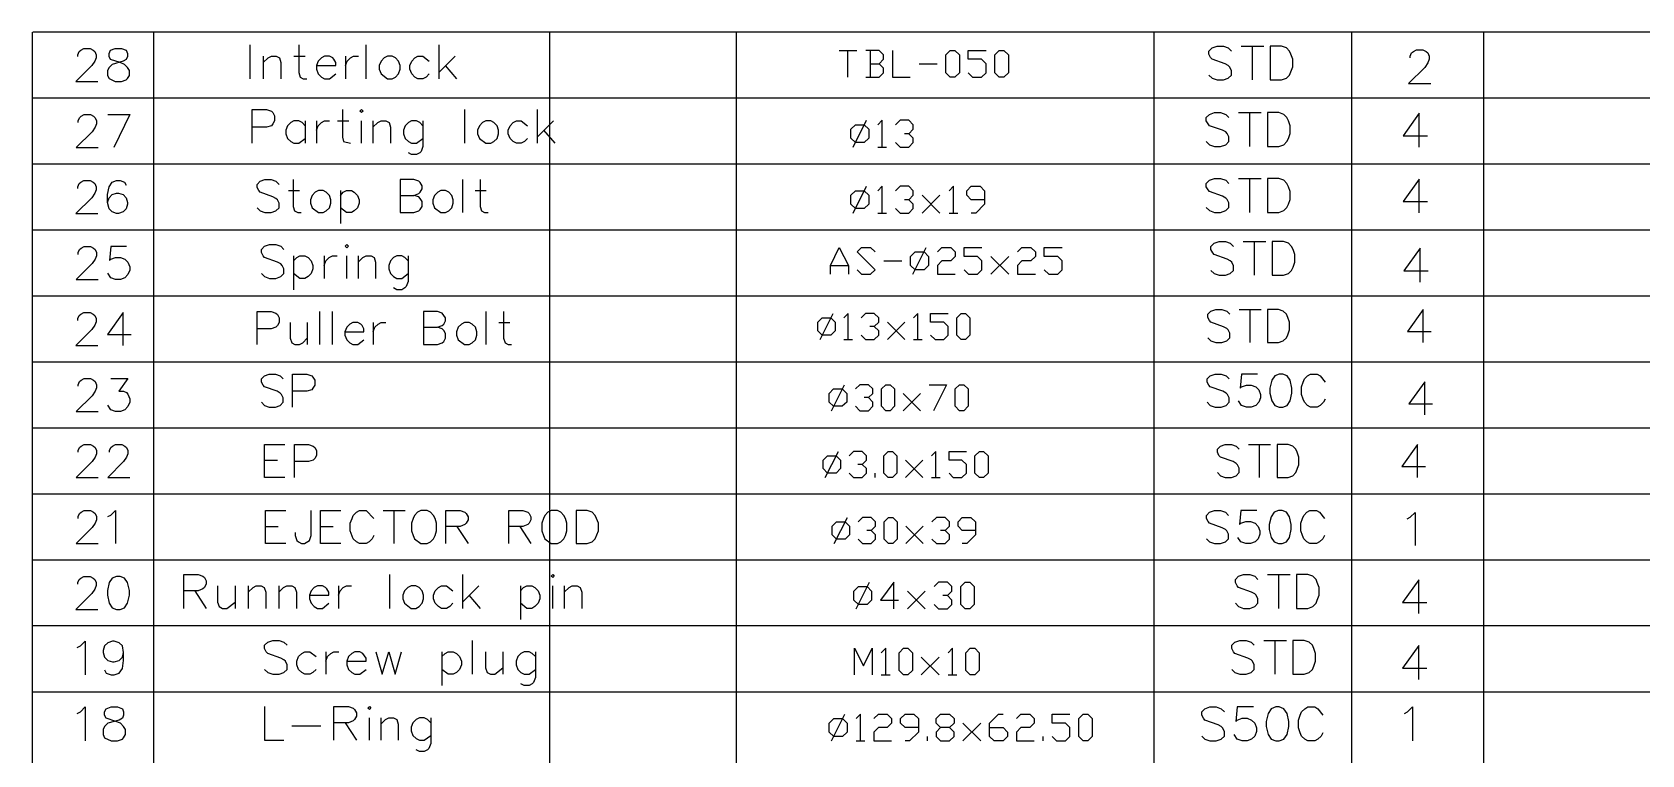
# Model space of a CAD drawing. Header units: inches. Extents: x 0 to 325, y 148 to 354.
# Drawn here: x 250.59 to 298.9, y 197.36 to 219.04 of the extents above; entities that cross this region are included whole.
import ezdxf

# ---------------------------------------------------------------- set-up
doc = ezdxf.new("R2010")
doc.units = ezdxf.units.IN
doc.header["$MEASUREMENT"] = 0

# ---------------------------------------------------------------- blocks, each defined once
blk = doc.blocks.new('AHH1270-500010_3')
at = {"color": 4, "transparency": 33554687}
for points in [[(250.597, 163.621), (250.597, 219.037)], [(302.726, 219.037), (250.606, 219.037)], [(254.247, 163.621), (254.247, 219.037)], [(266.123, 163.621), (266.123, 219.037)], [(271.727, 163.621), (271.727, 219.037)], [(284.262, 163.621), (284.262, 219.037)], [(290.2, 163.621), (290.2, 219.037)], [(294.161, 163.621), (294.161, 219.037)], [(302.716, 217.059), (250.597, 217.059)], [(302.726, 215.081), (250.597, 215.081)], [(302.726, 213.098), (250.606, 213.098)], [(302.716, 211.121), (250.597, 211.121)], [(302.726, 209.143), (250.597, 209.143)], [(302.726, 207.16), (250.606, 207.16)], [(302.716, 205.183), (250.592, 205.183)], [(302.716, 203.205), (250.597, 203.205)], [(302.726, 201.227), (250.597, 201.227)], [(302.726, 199.244), (250.606, 199.244)]]:
    blk.add_lwpolyline(points, dxfattribs=at)
at = {"transparency": 33554687}
for points in [[(251.959, 218.308), (251.959, 218.362), (251.999, 218.456), (252.053, 218.495), (252.141, 218.545), (252.328, 218.545), (252.422, 218.495), (252.471, 218.456), (252.515, 218.362), (252.515, 218.269), (252.471, 218.166), (252.382, 218.033), (251.905, 217.556), (252.565, 217.556)], [(253.086, 217.556), (253.273, 217.556), (253.416, 217.61), (253.455, 217.649), (253.509, 217.743), (253.509, 217.885), (253.455, 217.979), (253.366, 218.072), (253.229, 218.126), (252.943, 218.215), (252.899, 218.308), (252.899, 218.402), (252.943, 218.495), (253.086, 218.545), (253.273, 218.545), (253.416, 218.495), (253.455, 218.402), (253.455, 218.308), (253.416, 218.215), (253.322, 218.166), (252.993, 218.072), (252.899, 217.979), (252.85, 217.885), (252.85, 217.743), (252.899, 217.649), (253.086, 217.556)], [(257.135, 217.639), (257.135, 218.658)], [(258.591, 218.658), (258.591, 217.831), (258.635, 217.693), (258.729, 217.639), (258.832, 217.639)], [(260.618, 217.639), (260.618, 218.658)], [(262.798, 218.658), (262.798, 217.639)], [(274.807, 218.49), (275.343, 218.49)], [(275.072, 217.688), (275.072, 218.49)], [(275.609, 217.688), (276.012, 217.688), (276.145, 217.821), (276.145, 217.959), (276.012, 218.092), (276.145, 218.225), (276.145, 218.358), (276.012, 218.49), (275.609, 218.49)], [(275.741, 218.49), (275.741, 217.688)], [(276.41, 218.49), (276.41, 217.688), (276.947, 217.688)], [(278.147, 217.688), (278.014, 217.821), (278.014, 218.358), (278.147, 218.49), (278.285, 218.49), (278.418, 218.358), (278.418, 217.821), (278.285, 217.688), (278.147, 217.688)], [(278.683, 217.821), (278.816, 217.688), (279.087, 217.688), (279.22, 217.821), (279.22, 218.092), (279.087, 218.225), (278.683, 218.225), (278.683, 218.49), (279.22, 218.49)], [(279.618, 217.688), (279.485, 217.821), (279.485, 218.358), (279.618, 218.49), (279.751, 218.49), (279.889, 218.358), (279.889, 217.821), (279.751, 217.688), (279.618, 217.688)], [(285.906, 217.752), (286.004, 217.659), (286.152, 217.605), (286.343, 217.605), (286.491, 217.659), (286.584, 217.752), (286.584, 217.89), (286.53, 217.994), (286.491, 218.038), (286.393, 218.092), (286.004, 218.23), (285.96, 218.279), (285.906, 218.377), (285.906, 218.471), (286.004, 218.569), (286.152, 218.618), (286.343, 218.618), (286.491, 218.569), (286.584, 218.471)], [(286.875, 218.618), (287.554, 218.618)], [(287.214, 217.605), (287.214, 218.618)], [(287.746, 217.605), (288.085, 217.605), (288.233, 217.659), (288.326, 217.752), (288.37, 217.846), (288.424, 217.994), (288.424, 218.23), (288.37, 218.377), (288.326, 218.471), (288.233, 218.569), (288.085, 218.618), (287.746, 218.618), (287.746, 217.605)], [(291.952, 218.269), (291.952, 218.318), (291.991, 218.417), (292.045, 218.456), (292.139, 218.51), (292.331, 218.51), (292.424, 218.456), (292.478, 218.417), (292.523, 218.318), (292.523, 218.225), (292.478, 218.117), (292.385, 217.979), (291.898, 217.497), (292.572, 217.497)], [(257.524, 218.318), (257.524, 217.639)], [(257.524, 218.126), (257.671, 218.264), (257.77, 218.318), (257.917, 218.318), (258.011, 218.264), (258.055, 218.126), (258.055, 217.639)], [(258.444, 218.318), (258.783, 218.318)], [(259.123, 218.033), (259.703, 218.033), (259.703, 218.126), (259.649, 218.225), (259.61, 218.264), (259.511, 218.318), (259.364, 218.318), (259.27, 218.264), (259.172, 218.171), (259.123, 218.033), (259.123, 217.925), (259.172, 217.787), (259.27, 217.693), (259.364, 217.639), (259.511, 217.639), (259.703, 217.787)], [(259.993, 218.318), (259.993, 217.639)], [(259.993, 218.033), (260.043, 218.171), (260.141, 218.264), (260.234, 218.318), (260.382, 218.318)], [(261.253, 217.639), (261.4, 217.639), (261.494, 217.693), (261.587, 217.787), (261.632, 217.925), (261.632, 218.033), (261.587, 218.171), (261.494, 218.264), (261.4, 218.318), (261.253, 218.318), (261.154, 218.264), (261.061, 218.171), (261.007, 218.033), (261.007, 217.925), (261.061, 217.787), (261.253, 217.639)], [(262.507, 217.787), (262.414, 217.693), (262.315, 217.639), (262.168, 217.639), (262.074, 217.693), (261.981, 217.787), (261.927, 217.925), (261.927, 218.033), (261.981, 218.171), (262.074, 218.264), (262.168, 218.318), (262.315, 218.318), (262.507, 218.171)], [(262.798, 217.831), (263.285, 218.318)], [(262.989, 218.033), (263.324, 217.639)], [(275.741, 218.092), (276.012, 218.092)], [(277.212, 218.092), (277.749, 218.092)], [(251.969, 216.331), (251.969, 216.38), (252.009, 216.473), (252.058, 216.518), (252.151, 216.567), (252.338, 216.567), (252.432, 216.518), (252.481, 216.473), (252.525, 216.38), (252.525, 216.291), (252.481, 216.188), (252.387, 216.05), (251.915, 215.578), (252.574, 215.578)], [(252.86, 216.567), (253.519, 216.567), (253.042, 215.578)], [(257.189, 215.706), (257.189, 216.719), (257.622, 216.719), (257.77, 216.665), (257.809, 216.626), (257.863, 216.527), (257.863, 216.38), (257.809, 216.286), (257.77, 216.232), (257.622, 216.193), (257.189, 216.193)], [(259.9, 216.719), (259.9, 215.893), (259.939, 215.755), (260.141, 215.706)], [(260.48, 216.626), (260.426, 216.665), (260.48, 216.719), (260.525, 216.665), (260.48, 216.626)], [(263.575, 215.706), (263.575, 216.719)], [(265.749, 216.719), (265.749, 215.706)], [(285.827, 215.76), (285.925, 215.662), (286.073, 215.607), (286.26, 215.607), (286.412, 215.662), (286.506, 215.76), (286.506, 215.898), (286.452, 216.001), (286.412, 216.045), (286.314, 216.094), (285.925, 216.232), (285.881, 216.286), (285.827, 216.38), (285.827, 216.478), (285.925, 216.572), (286.073, 216.626), (286.26, 216.626), (286.412, 216.572), (286.506, 216.478)], [(286.796, 216.626), (287.475, 216.626)], [(287.135, 215.607), (287.135, 216.626)], [(287.667, 215.607), (288.006, 215.607), (288.154, 215.662), (288.247, 215.76), (288.292, 215.853), (288.346, 216.001), (288.346, 216.232), (288.292, 216.38), (288.247, 216.478), (288.154, 216.572), (288.006, 216.626), (287.667, 216.626), (287.667, 215.607)], [(292.222, 215.593), (292.222, 216.611), (291.735, 215.932), (292.468, 215.932)], [(258.783, 216.232), (258.69, 216.326), (258.596, 216.38), (258.448, 216.38), (258.35, 216.326), (258.257, 216.232), (258.203, 216.094), (258.203, 215.991), (258.257, 215.853), (258.35, 215.755), (258.448, 215.706), (258.596, 215.706), (258.783, 215.853)], [(258.783, 216.38), (258.783, 215.706)], [(259.123, 216.38), (259.123, 215.706)], [(259.123, 216.094), (259.177, 216.232), (259.27, 216.326), (259.364, 216.38), (259.511, 216.38)], [(259.752, 216.38), (260.092, 216.38)], [(260.48, 215.706), (260.48, 216.38)], [(260.815, 216.38), (260.815, 215.706)], [(260.815, 216.193), (260.962, 216.326), (261.061, 216.38), (261.208, 216.38), (261.302, 216.326), (261.346, 216.193), (261.346, 215.706)], [(262.315, 216.232), (262.222, 216.326), (262.128, 216.38), (261.976, 216.38), (261.882, 216.326), (261.789, 216.232), (261.735, 216.094), (261.735, 215.991), (261.789, 215.853), (261.882, 215.755), (261.976, 215.706), (262.128, 215.706), (262.315, 215.853)], [(262.315, 216.38), (262.315, 215.607), (262.261, 215.46), (262.222, 215.416), (262.128, 215.366), (261.976, 215.366), (261.882, 215.416)], [(264.205, 215.706), (264.352, 215.706), (264.446, 215.755), (264.544, 215.853), (264.583, 215.991), (264.583, 216.094), (264.544, 216.232), (264.446, 216.326), (264.352, 216.38), (264.205, 216.38), (264.106, 216.326), (264.013, 216.232), (263.959, 216.094), (263.959, 215.991), (264.013, 215.853), (264.205, 215.706)], [(265.459, 215.853), (265.366, 215.755), (265.272, 215.706), (265.125, 215.706), (265.026, 215.755), (264.933, 215.853), (264.879, 215.991), (264.879, 216.094), (264.933, 216.232), (265.026, 216.326), (265.125, 216.38), (265.272, 216.38), (265.459, 216.232)], [(265.749, 215.893), (266.236, 216.38)], [(265.941, 216.094), (266.281, 215.706)], [(275.299, 215.726), (275.166, 215.858), (275.166, 216.124), (275.299, 216.262), (275.564, 216.262), (275.697, 216.124), (275.697, 215.858), (275.564, 215.726), (275.299, 215.726)], [(275.23, 215.593), (275.633, 216.395)], [(276.101, 215.593), (276.101, 216.395), (275.968, 216.262)], [(276.902, 215.991), (277.035, 216.124), (277.035, 216.262), (276.902, 216.395), (276.637, 216.395), (276.504, 216.262)], [(276.504, 215.726), (276.637, 215.593), (276.902, 215.593), (277.035, 215.726), (277.035, 215.858), (276.902, 215.991), (276.77, 215.991)], [(275.968, 215.593), (276.233, 215.593)], [(251.959, 214.353), (251.959, 214.402), (251.999, 214.496), (252.053, 214.535), (252.141, 214.589), (252.328, 214.589), (252.422, 214.535), (252.471, 214.496), (252.515, 214.402), (252.515, 214.309), (252.471, 214.205), (252.382, 214.072), (251.905, 213.6), (252.565, 213.6)], [(252.85, 213.93), (252.899, 214.072), (252.993, 214.166), (253.125, 214.205), (253.179, 214.205), (253.322, 214.166), (253.416, 214.072), (253.455, 213.93), (253.455, 213.876), (253.416, 213.743), (253.322, 213.649), (253.179, 213.6), (253.125, 213.6), (252.993, 213.649), (252.899, 213.743), (252.85, 213.93), (252.85, 214.166), (252.899, 214.402), (252.993, 214.535), (253.125, 214.589), (253.229, 214.589), (253.366, 214.535), (253.416, 214.446)], [(257.342, 213.772), (257.435, 213.679), (257.578, 213.63), (257.765, 213.63), (257.907, 213.679), (258.001, 213.772), (258.001, 213.905), (257.952, 214.009), (257.907, 214.048), (257.814, 214.102), (257.435, 214.235), (257.391, 214.289), (257.342, 214.378), (257.342, 214.471), (257.435, 214.564), (257.578, 214.619), (257.765, 214.619), (257.907, 214.564), (258.001, 214.471)], [(258.429, 214.619), (258.429, 213.812), (258.468, 213.679), (258.562, 213.63), (258.665, 213.63)], [(261.632, 213.63), (262.05, 213.63), (262.197, 213.679), (262.237, 213.718), (262.291, 213.812), (262.291, 213.959), (262.237, 214.048), (262.197, 214.102), (262.05, 214.141), (262.197, 214.195), (262.237, 214.235), (262.291, 214.338), (262.291, 214.432), (262.237, 214.525), (262.197, 214.564), (262.05, 214.619), (261.632, 214.619), (261.632, 213.63)], [(263.516, 213.63), (263.516, 214.619)], [(264.037, 214.619), (264.037, 213.812), (264.077, 213.679), (264.17, 213.63), (264.273, 213.63)], [(285.827, 213.777), (285.925, 213.684), (286.073, 213.63), (286.26, 213.63), (286.412, 213.684), (286.506, 213.777), (286.506, 213.915), (286.452, 214.023), (286.412, 214.063), (286.314, 214.117), (285.925, 214.255), (285.881, 214.309), (285.827, 214.402), (285.827, 214.5), (285.925, 214.594), (286.073, 214.648), (286.26, 214.648), (286.412, 214.594), (286.506, 214.5)], [(286.796, 214.648), (287.475, 214.648)], [(287.135, 213.63), (287.135, 214.648)], [(287.667, 213.63), (288.006, 213.63), (288.154, 213.684), (288.247, 213.777), (288.292, 213.876), (288.346, 214.023), (288.346, 214.255), (288.292, 214.402), (288.247, 214.5), (288.154, 214.594), (288.006, 214.648), (287.667, 214.648), (287.667, 213.63)], [(292.222, 213.615), (292.222, 214.633), (291.735, 213.954), (292.468, 213.954)], [(258.286, 214.289), (258.616, 214.289)], [(259.182, 213.63), (259.324, 213.63), (259.418, 213.679), (259.511, 213.772), (259.551, 213.905), (259.551, 214.009), (259.511, 214.141), (259.418, 214.235), (259.324, 214.289), (259.182, 214.289), (259.088, 214.235), (258.995, 214.141), (258.945, 214.009), (258.945, 213.905), (258.995, 213.772), (259.182, 213.63)], [(259.841, 214.289), (259.841, 213.295)], [(259.841, 214.141), (259.929, 214.235), (260.023, 214.289), (260.17, 214.289), (260.259, 214.235), (260.352, 214.141), (260.407, 214.009), (260.407, 213.905), (260.352, 213.772), (260.259, 213.679), (260.17, 213.63), (260.023, 213.63), (259.841, 213.772)], [(261.632, 214.141), (262.05, 214.141)], [(262.857, 213.63), (262.999, 213.63), (263.093, 213.679), (263.186, 213.772), (263.226, 213.905), (263.226, 214.009), (263.186, 214.141), (263.093, 214.235), (262.999, 214.289), (262.857, 214.289), (262.763, 214.235), (262.67, 214.141), (262.62, 214.009), (262.62, 213.905), (262.67, 213.772), (262.857, 213.63)], [(263.89, 214.289), (264.219, 214.289)], [(275.299, 213.748), (275.166, 213.881), (275.166, 214.146), (275.299, 214.279), (275.564, 214.279), (275.697, 214.146), (275.697, 213.881), (275.564, 213.748), (275.299, 213.748)], [(275.23, 213.61), (275.633, 214.417)], [(276.101, 213.61), (276.101, 214.417), (275.968, 214.279)], [(276.902, 214.013), (277.035, 214.146), (277.035, 214.279), (276.902, 214.417), (276.637, 214.417), (276.504, 214.279)], [(276.504, 213.748), (276.637, 213.61), (276.902, 213.61), (277.035, 213.748), (277.035, 213.881), (276.902, 214.013), (276.77, 214.013)], [(277.306, 213.61), (277.837, 214.146)], [(277.306, 214.146), (277.837, 213.61)], [(278.241, 213.61), (278.241, 214.417), (278.108, 214.279)], [(279.175, 214.013), (278.777, 214.013), (278.639, 214.146), (278.639, 214.279), (278.777, 214.417), (279.043, 214.417), (279.175, 214.279), (279.175, 213.881), (278.91, 213.61), (278.777, 213.61)], [(275.968, 213.61), (276.233, 213.61)], [(278.108, 213.61), (278.373, 213.61)], [(251.969, 212.37), (251.969, 212.424), (252.009, 212.518), (252.058, 212.557), (252.151, 212.611), (252.338, 212.611), (252.432, 212.557), (252.481, 212.518), (252.525, 212.424), (252.525, 212.331), (252.481, 212.228), (252.387, 212.095), (251.915, 211.618), (252.574, 211.618)], [(253.425, 212.611), (252.953, 212.611), (252.909, 212.188), (252.953, 212.228), (253.096, 212.282), (253.238, 212.282), (253.371, 212.228), (253.465, 212.134), (253.519, 212.001), (253.519, 211.898), (253.465, 211.765), (253.371, 211.672), (253.238, 211.618), (253.096, 211.618), (252.953, 211.672), (252.86, 211.804)], [(257.469, 211.8), (257.563, 211.706), (257.711, 211.652), (257.902, 211.652), (258.05, 211.706), (258.148, 211.8), (258.148, 211.937), (258.094, 212.041), (258.05, 212.085), (257.957, 212.139), (257.563, 212.277), (257.524, 212.331), (257.469, 212.424), (257.469, 212.518), (257.563, 212.616), (257.711, 212.665), (257.902, 212.665), (258.05, 212.616), (258.148, 212.518)], [(260.038, 212.572), (259.983, 212.616), (260.038, 212.665), (260.082, 212.616), (260.038, 212.572)], [(274.551, 211.775), (274.551, 212.041), (274.816, 212.577), (275.087, 212.041), (275.087, 211.775)], [(275.353, 211.908), (275.486, 211.775), (275.751, 211.775), (275.889, 211.908), (275.353, 212.444), (275.486, 212.577), (275.751, 212.577), (275.889, 212.444)], [(277.025, 211.775), (277.424, 212.577)], [(277.758, 212.444), (277.891, 212.577), (278.162, 212.577), (278.295, 212.444), (278.295, 212.311), (278.162, 212.178), (277.891, 212.178), (277.758, 212.041), (277.758, 211.775), (278.295, 211.775)], [(278.56, 211.908), (278.693, 211.775), (278.964, 211.775), (279.097, 211.908), (279.097, 212.178), (278.964, 212.311), (278.56, 212.311), (278.56, 212.577), (279.097, 212.577)], [(280.164, 212.444), (280.297, 212.577), (280.568, 212.577), (280.7, 212.444), (280.7, 212.311), (280.568, 212.178), (280.297, 212.178), (280.164, 212.041), (280.164, 211.775), (280.7, 211.775)], [(280.966, 211.908), (281.104, 211.775), (281.37, 211.775), (281.502, 211.908), (281.502, 212.178), (281.37, 212.311), (280.966, 212.311), (280.966, 212.577), (281.502, 212.577)], [(285.97, 211.893), (286.063, 211.795), (286.215, 211.745), (286.402, 211.745), (286.55, 211.795), (286.648, 211.893), (286.648, 212.031), (286.594, 212.134), (286.55, 212.178), (286.457, 212.228), (286.063, 212.365), (286.024, 212.419), (285.97, 212.518), (285.97, 212.611), (286.063, 212.705), (286.215, 212.759), (286.402, 212.759), (286.55, 212.705), (286.648, 212.611)], [(286.939, 212.759), (287.613, 212.759)], [(287.278, 211.745), (287.278, 212.759)], [(287.809, 211.745), (288.149, 211.745), (288.297, 211.795), (288.39, 211.893), (288.434, 211.987), (288.483, 212.134), (288.483, 212.365), (288.434, 212.518), (288.39, 212.611), (288.297, 212.705), (288.149, 212.759), (287.809, 212.759), (287.809, 211.745)], [(258.439, 212.331), (258.439, 211.313)], [(258.439, 212.178), (258.532, 212.277), (258.626, 212.331), (258.773, 212.331), (258.872, 212.277), (258.965, 212.178), (259.019, 212.041), (259.019, 211.937), (258.965, 211.8), (258.872, 211.706), (258.773, 211.652), (258.626, 211.652), (258.439, 211.8)], [(259.354, 212.331), (259.354, 211.652)], [(259.354, 212.041), (259.408, 212.178), (259.506, 212.277), (259.6, 212.331), (259.747, 212.331)], [(260.038, 211.652), (260.038, 212.331)], [(260.372, 212.331), (260.372, 211.652)], [(260.372, 212.139), (260.52, 212.277), (260.613, 212.331), (260.766, 212.331), (260.859, 212.277), (260.899, 212.139), (260.899, 211.652)], [(261.873, 212.178), (261.779, 212.277), (261.681, 212.331), (261.533, 212.331), (261.44, 212.277), (261.346, 212.178), (261.292, 212.041), (261.292, 211.937), (261.346, 211.8), (261.44, 211.706), (261.533, 211.652), (261.681, 211.652), (261.873, 211.8)], [(261.873, 212.331), (261.873, 211.559), (261.819, 211.406), (261.779, 211.367), (261.681, 211.313), (261.533, 211.313), (261.44, 211.367)], [(276.155, 212.178), (276.691, 212.178)], [(277.089, 211.908), (276.957, 212.041), (276.957, 212.311), (277.089, 212.444), (277.36, 212.444), (277.493, 212.311), (277.493, 212.041), (277.36, 211.908), (277.089, 211.908)], [(279.362, 211.775), (279.899, 212.311)], [(279.362, 212.311), (279.899, 211.775)], [(292.247, 211.544), (292.247, 212.557), (291.76, 211.878), (292.488, 211.878)], [(274.551, 212.041), (275.087, 212.041)], [(251.959, 210.393), (251.959, 210.447), (251.999, 210.535), (252.053, 210.579), (252.141, 210.629), (252.328, 210.629), (252.422, 210.579), (252.471, 210.535), (252.515, 210.447), (252.515, 210.353), (252.471, 210.25), (252.382, 210.117), (251.905, 209.64), (252.565, 209.64)], [(253.322, 209.64), (253.322, 210.629), (252.85, 209.969), (253.558, 209.969)], [(257.342, 209.669), (257.342, 210.658), (257.765, 210.658), (257.907, 210.609), (257.952, 210.565), (258.001, 210.471), (258.001, 210.329), (257.952, 210.235), (257.907, 210.186), (257.765, 210.142), (257.342, 210.142)], [(259.226, 209.669), (259.226, 210.658)], [(259.605, 209.669), (259.605, 210.658)], [(262.335, 209.669), (262.758, 209.669), (262.901, 209.719), (262.945, 209.763), (262.994, 209.856), (262.994, 209.999), (262.945, 210.092), (262.901, 210.142), (262.758, 210.186), (262.901, 210.235), (262.945, 210.279), (262.994, 210.383), (262.994, 210.471), (262.901, 210.609), (262.758, 210.658), (262.335, 210.658), (262.335, 209.669)], [(264.219, 209.669), (264.219, 210.658)], [(264.741, 210.658), (264.741, 209.856), (264.785, 209.719), (264.879, 209.669), (264.982, 209.669)], [(285.876, 209.871), (285.97, 209.778), (286.112, 209.728), (286.299, 209.728), (286.442, 209.778), (286.535, 209.871), (286.535, 210.009), (286.486, 210.112), (286.442, 210.151), (286.348, 210.201), (285.97, 210.338), (285.925, 210.388), (285.876, 210.481), (285.876, 210.575), (285.97, 210.668), (286.112, 210.717), (286.299, 210.717), (286.442, 210.668), (286.535, 210.575)], [(286.816, 210.717), (287.48, 210.717)], [(287.15, 209.728), (287.15, 210.717)], [(287.667, 209.728), (287.996, 209.728), (288.139, 209.778), (288.233, 209.871), (288.277, 209.964), (288.326, 210.112), (288.326, 210.338), (288.277, 210.481), (288.233, 210.575), (288.139, 210.668), (287.996, 210.717), (287.667, 210.717), (287.667, 209.728)], [(292.341, 209.728), (292.341, 210.717), (291.868, 210.058), (292.577, 210.058)], [(258.33, 210.329), (258.33, 209.856), (258.385, 209.719), (258.473, 209.669), (258.611, 209.669), (258.714, 209.719), (258.847, 209.856)], [(258.847, 210.329), (258.847, 209.669)], [(259.979, 210.048), (260.549, 210.048), (260.549, 210.142), (260.495, 210.235), (260.456, 210.279), (260.362, 210.329), (260.22, 210.329), (260.126, 210.279), (260.033, 210.186), (259.979, 210.048), (259.979, 209.95), (260.033, 209.812), (260.126, 209.719), (260.22, 209.669), (260.362, 209.669), (260.549, 209.812)], [(260.83, 210.329), (260.83, 209.669)], [(260.83, 210.048), (260.879, 210.186), (260.972, 210.279), (261.066, 210.329), (261.208, 210.329)], [(262.335, 210.186), (262.758, 210.186)], [(263.565, 209.669), (263.708, 209.669), (263.801, 209.719), (263.895, 209.812), (263.934, 209.95), (263.934, 210.048), (263.895, 210.186), (263.801, 210.279), (263.708, 210.329), (263.565, 210.329), (263.472, 210.279), (263.378, 210.186), (263.324, 210.048), (263.324, 209.95), (263.378, 209.812), (263.565, 209.669)], [(264.598, 210.329), (264.928, 210.329)], [(274.305, 209.945), (274.172, 210.078), (274.172, 210.338), (274.305, 210.466), (274.566, 210.466), (274.693, 210.338), (274.693, 210.078), (274.566, 209.945), (274.305, 209.945)], [(274.236, 209.817), (274.63, 210.599)], [(275.082, 209.817), (275.082, 210.599), (274.954, 210.466)], [(275.864, 210.206), (275.997, 210.338), (275.997, 210.466), (275.864, 210.599), (275.604, 210.599), (275.476, 210.466)], [(275.476, 209.945), (275.604, 209.817), (275.864, 209.817), (275.997, 209.945), (275.997, 210.078), (275.864, 210.206), (275.736, 210.206)], [(276.258, 209.817), (276.779, 210.338)], [(276.258, 210.338), (276.779, 209.817)], [(277.168, 209.817), (277.168, 210.599), (277.04, 210.466)], [(277.557, 209.945), (277.69, 209.817), (277.95, 209.817), (278.078, 209.945), (278.078, 210.206), (277.95, 210.338), (277.557, 210.338), (277.557, 210.599), (278.078, 210.599)], [(278.472, 209.817), (278.339, 209.945), (278.339, 210.466), (278.472, 210.599), (278.6, 210.599), (278.733, 210.466), (278.733, 209.945), (278.6, 209.817), (278.472, 209.817)], [(274.954, 209.817), (275.215, 209.817)], [(277.04, 209.817), (277.301, 209.817)], [(257.469, 207.938), (257.563, 207.844), (257.706, 207.79), (257.893, 207.79), (258.035, 207.844), (258.129, 207.938), (258.129, 208.07), (258.075, 208.174), (258.035, 208.213), (257.942, 208.267), (257.563, 208.4), (257.519, 208.449), (257.469, 208.543), (257.469, 208.636), (257.563, 208.73), (257.706, 208.779), (257.893, 208.779), (258.035, 208.73), (258.129, 208.636)], [(258.409, 207.79), (258.409, 208.779), (258.832, 208.779), (258.98, 208.73), (259.019, 208.685), (259.073, 208.597), (259.073, 208.449), (259.019, 208.356), (258.98, 208.307), (258.832, 208.267), (258.409, 208.267)], [(285.856, 207.938), (285.95, 207.844), (286.093, 207.79), (286.279, 207.79), (286.422, 207.844), (286.516, 207.938), (286.516, 208.07), (286.466, 208.174), (286.422, 208.213), (286.329, 208.267), (285.95, 208.4), (285.906, 208.449), (285.856, 208.543), (285.856, 208.636), (285.95, 208.73), (286.093, 208.779), (286.279, 208.779), (286.422, 208.73), (286.516, 208.636)], [(287.367, 208.779), (286.889, 208.779), (286.85, 208.356), (286.889, 208.4), (287.037, 208.449), (287.18, 208.449), (287.313, 208.4), (287.406, 208.307), (287.46, 208.174), (287.46, 208.07), (287.406, 207.938), (287.313, 207.844), (287.18, 207.79), (287.037, 207.79), (286.889, 207.844), (286.796, 207.977)], [(288.021, 207.79), (288.124, 207.79), (288.257, 207.844), (288.351, 207.977), (288.4, 208.213), (288.4, 208.356), (288.351, 208.597), (288.257, 208.73), (288.124, 208.779), (288.021, 208.779), (287.883, 208.73), (287.795, 208.597), (287.741, 208.356), (287.741, 208.213), (287.795, 207.977), (287.883, 207.844), (288.021, 207.79)], [(289.394, 208.026), (289.344, 207.938), (289.251, 207.844), (289.158, 207.79), (288.961, 207.79), (288.867, 207.844), (288.774, 207.938), (288.734, 208.026), (288.685, 208.174), (288.685, 208.4), (288.734, 208.543), (288.774, 208.636), (288.867, 208.73), (288.961, 208.779), (289.158, 208.779), (289.251, 208.73), (289.394, 208.543)], [(251.969, 208.415), (251.969, 208.464), (252.009, 208.557), (252.058, 208.602), (252.151, 208.651), (252.338, 208.651), (252.432, 208.602), (252.481, 208.557), (252.525, 208.464), (252.525, 208.371), (252.481, 208.267), (252.387, 208.134), (251.915, 207.662), (252.574, 207.662)], [(252.953, 208.651), (253.465, 208.651), (253.189, 208.267), (253.332, 208.267), (253.425, 208.228), (253.465, 208.179), (253.519, 208.041), (253.519, 207.938), (253.465, 207.805), (253.371, 207.711), (253.238, 207.662), (253.096, 207.662), (252.953, 207.711), (252.86, 207.849)], [(274.644, 207.815), (274.516, 207.942), (274.516, 208.203), (274.644, 208.336), (274.905, 208.336), (275.038, 208.203), (275.038, 207.942), (274.905, 207.815), (274.644, 207.815)], [(274.58, 207.682), (274.974, 208.464)], [(275.687, 208.075), (275.82, 208.203), (275.82, 208.336), (275.687, 208.464), (275.427, 208.464), (275.299, 208.336)], [(276.209, 207.682), (276.081, 207.815), (276.081, 208.336), (276.209, 208.464), (276.342, 208.464), (276.47, 208.336), (276.47, 207.815), (276.342, 207.682), (276.209, 207.682)], [(277.512, 208.464), (278.034, 208.464), (277.64, 207.682)], [(278.423, 207.682), (278.295, 207.815), (278.295, 208.336), (278.423, 208.464), (278.555, 208.464), (278.683, 208.336), (278.683, 207.815), (278.555, 207.682), (278.423, 207.682)], [(292.385, 207.564), (292.385, 208.553), (291.913, 207.893), (292.621, 207.893)], [(275.299, 207.815), (275.427, 207.682), (275.687, 207.682), (275.82, 207.815), (275.82, 207.942), (275.687, 208.075), (275.559, 208.075)], [(276.73, 207.682), (277.252, 208.203)], [(276.73, 208.203), (277.252, 207.682)], [(251.969, 206.437), (251.969, 206.486), (252.009, 206.58), (252.058, 206.619), (252.151, 206.673), (252.338, 206.673), (252.432, 206.619), (252.481, 206.58), (252.525, 206.486), (252.525, 206.393), (252.481, 206.289), (252.387, 206.157), (251.915, 205.684), (252.574, 205.684)], [(252.909, 206.437), (252.909, 206.486), (252.953, 206.58), (253.002, 206.619), (253.096, 206.673), (253.283, 206.673), (253.371, 206.619), (253.425, 206.58), (253.465, 206.486), (253.465, 206.393), (253.425, 206.289), (253.332, 206.157), (252.86, 205.684), (253.519, 205.684)], [(258.178, 205.684), (257.568, 205.684), (257.568, 206.673), (258.178, 206.673)], [(258.463, 205.684), (258.463, 206.673), (258.886, 206.673), (259.029, 206.619), (259.073, 206.58), (259.123, 206.486), (259.123, 206.344), (259.073, 206.25), (259.029, 206.196), (258.886, 206.157), (258.463, 206.157)], [(274.457, 205.812), (274.329, 205.945), (274.329, 206.201), (274.457, 206.334), (274.718, 206.334), (274.851, 206.201), (274.851, 205.945), (274.718, 205.812), (274.457, 205.812)], [(274.393, 205.684), (274.787, 206.462)], [(275.5, 206.073), (275.633, 206.201), (275.633, 206.334), (275.5, 206.462), (275.24, 206.462), (275.112, 206.334)], [(276.283, 205.684), (276.155, 205.812), (276.155, 206.334), (276.283, 206.462), (276.41, 206.462), (276.543, 206.334), (276.543, 205.812), (276.41, 205.684), (276.283, 205.684)], [(277.714, 205.684), (277.714, 206.462), (277.586, 206.334)], [(278.108, 205.812), (278.236, 205.684), (278.496, 205.684), (278.629, 205.812), (278.629, 206.073), (278.496, 206.201), (278.108, 206.201), (278.108, 206.462), (278.629, 206.462)], [(279.018, 205.684), (278.885, 205.812), (278.885, 206.334), (279.018, 206.462), (279.146, 206.462), (279.279, 206.334), (279.279, 205.812), (279.146, 205.684), (279.018, 205.684)], [(286.161, 205.827), (286.255, 205.734), (286.398, 205.684), (286.584, 205.684), (286.727, 205.734), (286.821, 205.827), (286.821, 205.96), (286.767, 206.063), (286.727, 206.103), (286.634, 206.157), (286.255, 206.289), (286.211, 206.344), (286.161, 206.437), (286.161, 206.526), (286.255, 206.619), (286.398, 206.673), (286.584, 206.673), (286.727, 206.619), (286.821, 206.526)], [(287.101, 206.673), (287.76, 206.673)], [(287.431, 205.684), (287.431, 206.673)], [(287.952, 205.684), (288.282, 205.684), (288.424, 205.734), (288.518, 205.827), (288.611, 206.063), (288.611, 206.289), (288.557, 206.437), (288.518, 206.526), (288.424, 206.619), (288.282, 206.673), (287.952, 206.673), (287.952, 205.684)], [(292.168, 205.684), (292.168, 206.673), (291.696, 206.014), (292.405, 206.014)], [(257.568, 206.196), (257.952, 206.196)], [(275.112, 205.812), (275.24, 205.684), (275.5, 205.684), (275.633, 205.812), (275.633, 205.945), (275.5, 206.073), (275.372, 206.073)], [(275.894, 205.684), (275.894, 205.812)], [(276.804, 205.684), (277.326, 206.201)], [(276.804, 206.201), (277.326, 205.684)], [(277.586, 205.684), (277.847, 205.684)], [(251.969, 204.454), (251.969, 204.509), (252.009, 204.602), (252.058, 204.641), (252.151, 204.691), (252.338, 204.691), (252.432, 204.641), (252.481, 204.602), (252.525, 204.509), (252.525, 204.415), (252.481, 204.312), (252.387, 204.179), (251.915, 203.702), (252.574, 203.702)], [(252.86, 204.509), (252.953, 204.548), (253.096, 204.691), (253.096, 203.702)], [(258.203, 203.702), (257.592, 203.702), (257.592, 204.691), (258.203, 204.691)], [(258.488, 204.031), (258.488, 203.938), (258.537, 203.79), (258.581, 203.751), (258.675, 203.702), (258.763, 203.702), (258.911, 203.79), (258.96, 203.938), (258.96, 204.691)], [(259.851, 203.702), (259.241, 203.702), (259.241, 204.691), (259.851, 204.691)], [(260.849, 203.938), (260.795, 203.844), (260.702, 203.751), (260.613, 203.702), (260.416, 203.702), (260.323, 203.751), (260.229, 203.844), (260.136, 204.081), (260.136, 204.307), (260.19, 204.454), (260.229, 204.543), (260.323, 204.636), (260.416, 204.691), (260.613, 204.691), (260.849, 204.454)], [(261.125, 204.691), (261.784, 204.691)], [(261.454, 203.702), (261.454, 204.691)], [(262.251, 203.702), (262.448, 203.702), (262.542, 203.751), (262.635, 203.844), (262.684, 203.938), (262.729, 204.081), (262.729, 204.307), (262.684, 204.454), (262.635, 204.543), (262.542, 204.636), (262.448, 204.691), (262.251, 204.691), (262.158, 204.636), (262.069, 204.543), (262.025, 204.454), (261.976, 204.307), (261.976, 204.081), (262.025, 203.938), (262.069, 203.844), (262.251, 203.702)], [(263.009, 203.702), (263.009, 204.691), (263.432, 204.691), (263.58, 204.636), (263.619, 204.597), (263.673, 204.504), (263.673, 204.41), (263.619, 204.307), (263.58, 204.267), (263.432, 204.213), (263.009, 204.213)], [(264.898, 203.702), (264.898, 204.691), (265.316, 204.691), (265.464, 204.636), (265.503, 204.597), (265.558, 204.504), (265.558, 204.41), (265.503, 204.307), (265.464, 204.267), (265.316, 204.213), (264.898, 204.213)], [(266.163, 203.702), (266.359, 203.702), (266.453, 203.751), (266.546, 203.844), (266.596, 203.938), (266.64, 204.081), (266.64, 204.307), (266.596, 204.454), (266.546, 204.543), (266.453, 204.636), (266.359, 204.691), (266.163, 204.691), (266.069, 204.636), (265.981, 204.543), (265.936, 204.454), (265.887, 204.307), (265.887, 204.081), (265.936, 203.938), (265.981, 203.844), (266.163, 203.702)], [(266.92, 203.702), (267.25, 203.702), (267.398, 203.751), (267.491, 203.844), (267.584, 204.081), (267.584, 204.307), (267.53, 204.454), (267.491, 204.543), (267.398, 204.636), (267.25, 204.691), (266.92, 204.691), (266.92, 203.702)], [(274.733, 203.83), (274.6, 203.958), (274.6, 204.218), (274.733, 204.351), (274.994, 204.351), (275.121, 204.218), (275.121, 203.958), (274.994, 203.83), (274.733, 203.83)], [(274.664, 203.702), (275.058, 204.479)], [(275.771, 204.09), (275.904, 204.218), (275.904, 204.351), (275.771, 204.479), (275.515, 204.479), (275.382, 204.351)], [(276.292, 203.702), (276.164, 203.83), (276.164, 204.351), (276.292, 204.479), (276.425, 204.479), (276.553, 204.351), (276.553, 203.83), (276.425, 203.702), (276.292, 203.702)], [(277.99, 204.09), (278.118, 204.218), (278.118, 204.351), (277.99, 204.479), (277.729, 204.479), (277.596, 204.351)], [(278.9, 204.09), (278.506, 204.09), (278.378, 204.218), (278.378, 204.351), (278.506, 204.479), (278.767, 204.479), (278.9, 204.351), (278.9, 203.958), (278.639, 203.702), (278.506, 203.702)], [(285.837, 203.844), (285.93, 203.751), (286.073, 203.702), (286.26, 203.702), (286.402, 203.751), (286.496, 203.844), (286.496, 203.977), (286.447, 204.081), (286.402, 204.12), (286.309, 204.174), (285.93, 204.307), (285.886, 204.361), (285.837, 204.454), (285.837, 204.543), (285.93, 204.636), (286.073, 204.691), (286.26, 204.691), (286.402, 204.636), (286.496, 204.543)], [(287.347, 204.691), (286.87, 204.691), (286.83, 204.267), (286.87, 204.307), (287.017, 204.361), (287.16, 204.361), (287.293, 204.307), (287.386, 204.213), (287.441, 204.081), (287.441, 203.977), (287.386, 203.844), (287.293, 203.751), (287.16, 203.702), (287.017, 203.702), (286.87, 203.751), (286.776, 203.884)], [(288.001, 203.702), (288.105, 203.702), (288.238, 203.751), (288.331, 203.884), (288.38, 204.12), (288.38, 204.267), (288.331, 204.504), (288.238, 204.636), (288.105, 204.691), (288.001, 204.691), (287.864, 204.636), (287.775, 204.504), (287.721, 204.267), (287.721, 204.12), (287.775, 203.884), (287.864, 203.751), (288.001, 203.702)], [(289.374, 203.938), (289.325, 203.844), (289.231, 203.751), (289.138, 203.702), (288.941, 203.702), (288.848, 203.751), (288.754, 203.844), (288.715, 203.938), (288.666, 204.081), (288.666, 204.307), (288.715, 204.454), (288.754, 204.543), (288.848, 204.636), (288.941, 204.691), (289.138, 204.691), (289.231, 204.636), (289.374, 204.454)], [(291.858, 204.445), (291.952, 204.489), (292.095, 204.632), (292.095, 203.643)], [(257.592, 204.213), (257.971, 204.213)], [(259.241, 204.213), (259.624, 204.213)], [(263.339, 204.213), (263.673, 203.702)], [(265.228, 204.213), (265.558, 203.702)], [(275.382, 203.83), (275.515, 203.702), (275.771, 203.702), (275.904, 203.83), (275.904, 203.958), (275.771, 204.09), (275.643, 204.09)], [(276.814, 203.702), (277.335, 204.218)], [(276.814, 204.218), (277.335, 203.702)], [(277.596, 203.83), (277.729, 203.702), (277.99, 203.702), (278.118, 203.83), (278.118, 203.958), (277.99, 204.09), (277.857, 204.09)], [(251.959, 202.477), (251.959, 202.526), (251.999, 202.619), (252.053, 202.664), (252.141, 202.713), (252.328, 202.713), (252.422, 202.664), (252.471, 202.619), (252.515, 202.526), (252.515, 202.437), (252.471, 202.334), (252.382, 202.196), (251.905, 201.724), (252.565, 201.724)], [(253.125, 201.724), (253.229, 201.724), (253.366, 201.773), (253.455, 201.911), (253.509, 202.147), (253.509, 202.29), (253.455, 202.526), (253.366, 202.664), (253.229, 202.713), (253.125, 202.713), (252.993, 202.664), (252.899, 202.526), (252.85, 202.29), (252.85, 202.147), (252.899, 201.911), (252.993, 201.773), (253.125, 201.724)], [(255.138, 201.753), (255.138, 202.772), (255.57, 202.772), (255.718, 202.718), (255.762, 202.678), (255.812, 202.58), (255.812, 202.486), (255.762, 202.378), (255.718, 202.339), (255.57, 202.285), (255.138, 202.285)], [(256.151, 202.432), (256.151, 201.945), (256.205, 201.808), (256.299, 201.753), (256.436, 201.753), (256.682, 201.945)], [(256.682, 202.432), (256.682, 201.753)], [(257.071, 202.432), (257.071, 201.753)], [(257.071, 202.241), (257.219, 202.378), (257.317, 202.432), (257.465, 202.432), (257.558, 202.378), (257.602, 202.241), (257.602, 201.753)], [(257.991, 202.432), (257.991, 201.753)], [(257.991, 202.241), (258.139, 202.378), (258.232, 202.432), (258.385, 202.432), (258.478, 202.378), (258.522, 202.241), (258.522, 201.753)], [(258.911, 202.147), (259.491, 202.147), (259.491, 202.241), (259.437, 202.339), (259.398, 202.378), (259.3, 202.432), (259.152, 202.432), (259.059, 202.378), (258.965, 202.285), (258.911, 202.147), (258.911, 202.039), (258.965, 201.906), (259.059, 201.808), (259.152, 201.753), (259.3, 201.753), (259.491, 201.906)], [(259.782, 202.432), (259.782, 201.753)], [(259.782, 202.147), (259.836, 202.285), (259.929, 202.378), (260.023, 202.432), (260.17, 202.432)], [(261.327, 201.753), (261.327, 202.772)], [(261.961, 201.753), (262.109, 201.753), (262.202, 201.808), (262.296, 201.906), (262.34, 202.039), (262.34, 202.147), (262.296, 202.285), (262.202, 202.378), (262.109, 202.432), (261.961, 202.432), (261.863, 202.378), (261.769, 202.285), (261.715, 202.147), (261.715, 202.039), (261.769, 201.906), (261.961, 201.753)], [(263.216, 201.906), (263.122, 201.808), (263.029, 201.753), (262.876, 201.753), (262.783, 201.808), (262.689, 201.906), (262.635, 202.039), (262.635, 202.147), (262.689, 202.285), (262.783, 202.378), (262.876, 202.432), (263.029, 202.432), (263.216, 202.285)], [(263.506, 202.772), (263.506, 201.753)], [(263.506, 201.945), (263.993, 202.432)], [(265.248, 202.432), (265.248, 201.419)], [(265.248, 202.285), (265.341, 202.378), (265.439, 202.432), (265.587, 202.432), (265.681, 202.378), (265.779, 202.285), (265.828, 202.147), (265.828, 202.039), (265.779, 201.906), (265.681, 201.808), (265.587, 201.753), (265.439, 201.753), (265.248, 201.906)], [(266.222, 202.678), (266.168, 202.718), (266.222, 202.772), (266.261, 202.718), (266.222, 202.678)], [(266.222, 201.753), (266.222, 202.432)], [(266.556, 202.432), (266.556, 201.753)], [(266.556, 202.241), (266.704, 202.378), (266.797, 202.432), (266.945, 202.432), (267.038, 202.378), (267.083, 202.241), (267.083, 201.753)], [(275.318, 201.739), (275.722, 202.541)], [(276.455, 201.739), (276.455, 202.541), (276.056, 202.004), (276.588, 202.004)], [(278.059, 202.137), (278.191, 202.27), (278.191, 202.408), (278.059, 202.541), (277.793, 202.541), (277.66, 202.408)], [(278.595, 201.739), (278.462, 201.872), (278.462, 202.408), (278.595, 202.541), (278.728, 202.541), (278.86, 202.408), (278.86, 201.872), (278.728, 201.739), (278.595, 201.739)], [(286.703, 201.906), (286.796, 201.808), (286.944, 201.753), (287.135, 201.753), (287.283, 201.808), (287.377, 201.906), (287.377, 202.039), (287.322, 202.147), (287.283, 202.191), (287.185, 202.241), (286.796, 202.378), (286.752, 202.432), (286.703, 202.526), (286.703, 202.624), (286.796, 202.718), (286.944, 202.772), (287.135, 202.772), (287.283, 202.718), (287.377, 202.624)], [(287.667, 202.772), (288.346, 202.772)], [(288.006, 201.753), (288.006, 202.772)], [(288.538, 201.753), (288.877, 201.753), (289.025, 201.808), (289.123, 201.906), (289.162, 201.999), (289.217, 202.147), (289.217, 202.378), (289.162, 202.526), (289.123, 202.624), (289.025, 202.718), (288.877, 202.772), (288.538, 202.772), (288.538, 201.753)], [(292.208, 201.596), (292.208, 202.614), (291.721, 201.935), (292.449, 201.935)], [(255.477, 202.285), (255.812, 201.753)], [(263.698, 202.147), (264.037, 201.753)], [(275.387, 201.872), (275.249, 202.004), (275.249, 202.27), (275.387, 202.408), (275.653, 202.408), (275.786, 202.27), (275.786, 202.004), (275.653, 201.872), (275.387, 201.872)], [(276.858, 201.739), (277.389, 202.27)], [(276.858, 202.27), (277.389, 201.739)], [(277.66, 201.872), (277.793, 201.739), (278.059, 201.739), (278.191, 201.872), (278.191, 202.004), (278.059, 202.137), (277.926, 202.137)], [(251.94, 200.583), (252.038, 200.627), (252.186, 200.774), (252.186, 199.756)], [(252.766, 199.909), (252.81, 199.81), (252.958, 199.756), (253.052, 199.756), (253.199, 199.81), (253.298, 199.948), (253.337, 200.194), (253.337, 200.435), (253.298, 200.627), (253.199, 200.72), (253.052, 200.774), (253.002, 200.774), (252.865, 200.72), (252.766, 200.627), (252.717, 200.489), (252.717, 200.435), (252.766, 200.287), (252.865, 200.194), (253.002, 200.15), (253.052, 200.15), (253.199, 200.194), (253.298, 200.287), (253.337, 200.435)], [(257.568, 199.923), (257.661, 199.83), (257.809, 199.776), (258.001, 199.776), (258.148, 199.83), (258.242, 199.923), (258.242, 200.061), (258.193, 200.169), (258.148, 200.209), (258.055, 200.263), (257.661, 200.401), (257.617, 200.455), (257.568, 200.548), (257.568, 200.647), (257.661, 200.74), (257.809, 200.794), (258.001, 200.794), (258.148, 200.74), (258.242, 200.647)], [(263.806, 199.776), (263.806, 200.794)], [(275.269, 199.756), (275.269, 200.558), (275.54, 200.027), (275.805, 200.558), (275.805, 199.756)], [(276.209, 199.756), (276.209, 200.558), (276.071, 200.425)], [(276.74, 199.756), (276.607, 199.894), (276.607, 200.425), (276.74, 200.558), (276.873, 200.558), (277.011, 200.425), (277.011, 199.894), (276.873, 199.756), (276.74, 199.756)], [(278.211, 199.756), (278.211, 200.558), (278.078, 200.425)], [(278.747, 199.756), (278.615, 199.894), (278.615, 200.425), (278.747, 200.558), (278.88, 200.558), (279.013, 200.425), (279.013, 199.894), (278.88, 199.756), (278.747, 199.756)], [(286.594, 199.923), (286.688, 199.83), (286.835, 199.776), (287.027, 199.776), (287.175, 199.83), (287.268, 199.923), (287.268, 200.061), (287.219, 200.169), (287.175, 200.209), (287.081, 200.263), (286.688, 200.401), (286.644, 200.455), (286.594, 200.548), (286.594, 200.647), (286.688, 200.74), (286.835, 200.794), (287.027, 200.794), (287.175, 200.74), (287.268, 200.647)], [(287.559, 200.794), (288.238, 200.794)], [(287.898, 199.776), (287.898, 200.794)], [(288.429, 199.776), (288.769, 199.776), (288.916, 199.83), (289.015, 199.923), (289.054, 200.022), (289.108, 200.169), (289.108, 200.401), (289.054, 200.548), (289.015, 200.647), (288.916, 200.74), (288.769, 200.794), (288.429, 200.794), (288.429, 199.776)], [(292.208, 199.618), (292.208, 200.637), (291.721, 199.958), (292.449, 199.958)], [(259.118, 199.923), (259.019, 199.83), (258.926, 199.776), (258.778, 199.776), (258.68, 199.83), (258.586, 199.923), (258.532, 200.061), (258.532, 200.169), (258.586, 200.307), (258.68, 200.401), (258.778, 200.455), (258.926, 200.455), (259.118, 200.307)], [(259.403, 200.455), (259.403, 199.776)], [(259.403, 200.169), (259.457, 200.307), (259.551, 200.401), (259.649, 200.455), (259.797, 200.455)], [(260.033, 200.169), (260.613, 200.169), (260.613, 200.263), (260.52, 200.401), (260.426, 200.455), (260.279, 200.455), (260.18, 200.401), (260.087, 200.307), (260.033, 200.169), (260.033, 200.061), (260.087, 199.923), (260.18, 199.83), (260.279, 199.776), (260.426, 199.776), (260.613, 199.923)], [(260.903, 200.455), (261.095, 199.776), (261.297, 200.455), (261.484, 199.776), (261.676, 200.455)], [(262.886, 200.455), (262.886, 199.436)], [(262.886, 200.307), (262.984, 200.401), (263.078, 200.455), (263.226, 200.455), (263.324, 200.401), (263.417, 200.307), (263.472, 200.169), (263.472, 200.061), (263.417, 199.923), (263.324, 199.83), (263.226, 199.776), (263.078, 199.776), (262.886, 199.923)], [(264.195, 200.455), (264.195, 199.968), (264.249, 199.83), (264.342, 199.776), (264.48, 199.776), (264.721, 199.968)], [(264.721, 200.455), (264.721, 199.776)], [(265.695, 200.307), (265.602, 200.401), (265.503, 200.455), (265.356, 200.455), (265.262, 200.401), (265.164, 200.307), (265.115, 200.169), (265.115, 200.061), (265.164, 199.923), (265.262, 199.83), (265.356, 199.776), (265.503, 199.776), (265.695, 199.923)], [(265.695, 200.455), (265.695, 199.682), (265.641, 199.535), (265.602, 199.49), (265.503, 199.436), (265.356, 199.436), (265.262, 199.49)], [(277.276, 199.756), (277.813, 200.292)], [(277.276, 200.292), (277.813, 199.756)], [(276.071, 199.756), (276.342, 199.756)], [(278.078, 199.756), (278.344, 199.756)], [(251.94, 198.605), (252.038, 198.649), (252.186, 198.797), (252.186, 197.778)], [(252.958, 197.778), (253.15, 197.778), (253.298, 197.832), (253.337, 197.872), (253.391, 197.97), (253.391, 198.118), (253.337, 198.211), (253.243, 198.31), (253.106, 198.359), (252.81, 198.457), (252.766, 198.551), (252.766, 198.649), (252.81, 198.743), (252.958, 198.797), (253.15, 198.797), (253.298, 198.743), (253.337, 198.649), (253.337, 198.551), (253.298, 198.457), (253.199, 198.403), (252.865, 198.31), (252.766, 198.211), (252.717, 198.118), (252.717, 197.97), (252.766, 197.872), (252.958, 197.778)], [(257.568, 198.811), (257.568, 197.798), (258.148, 197.798)], [(259.644, 197.798), (259.644, 198.811), (260.082, 198.811), (260.229, 198.762), (260.269, 198.718), (260.323, 198.625), (260.323, 198.526), (260.269, 198.423), (260.229, 198.379), (260.082, 198.324), (259.644, 198.324)], [(260.717, 198.718), (260.662, 198.762), (260.717, 198.811), (260.756, 198.762), (260.717, 198.718)], [(274.58, 197.778), (274.984, 198.58)], [(275.451, 197.778), (275.451, 198.58), (275.318, 198.447)], [(275.85, 198.447), (275.987, 198.58), (276.253, 198.58), (276.386, 198.447), (276.386, 198.315), (276.253, 198.182), (275.987, 198.182), (275.85, 198.044), (275.85, 197.778), (276.386, 197.778)], [(277.188, 198.182), (276.789, 198.182), (276.652, 198.315), (276.652, 198.447), (276.789, 198.58), (277.055, 198.58), (277.188, 198.447), (277.188, 198.044), (276.922, 197.778), (276.789, 197.778)], [(277.857, 197.778), (278.123, 197.778), (278.26, 197.911), (278.26, 198.044), (278.123, 198.182), (277.857, 198.182), (277.724, 198.315), (277.724, 198.447), (277.857, 198.58), (278.123, 198.58), (278.26, 198.447), (278.26, 198.315), (278.123, 198.182)], [(279.328, 198.182), (279.731, 198.182), (279.864, 198.044), (279.864, 197.911), (279.731, 197.778), (279.461, 197.778), (279.328, 197.911), (279.328, 198.315), (279.594, 198.58), (279.731, 198.58)], [(280.13, 198.447), (280.263, 198.58), (280.533, 198.58), (280.666, 198.447), (280.666, 198.315), (280.533, 198.182), (280.263, 198.182), (280.13, 198.044), (280.13, 197.778), (280.666, 197.778)], [(281.202, 197.911), (281.335, 197.778), (281.601, 197.778), (281.734, 197.911), (281.734, 198.182), (281.601, 198.315), (281.202, 198.315), (281.202, 198.58), (281.734, 198.58)], [(282.137, 197.778), (282.004, 197.911), (282.004, 198.447), (282.137, 198.58), (282.27, 198.58), (282.403, 198.447), (282.403, 197.911), (282.27, 197.778), (282.137, 197.778)], [(285.694, 197.926), (285.787, 197.832), (285.94, 197.778), (286.127, 197.778), (286.275, 197.832), (286.373, 197.926), (286.373, 198.064), (286.319, 198.172), (286.275, 198.211), (286.181, 198.265), (285.787, 198.403), (285.748, 198.457), (285.694, 198.551), (285.694, 198.649), (285.787, 198.743), (285.94, 198.797), (286.127, 198.797), (286.275, 198.743), (286.373, 198.649)], [(287.244, 198.797), (286.757, 198.797), (286.712, 198.359), (286.757, 198.403), (286.904, 198.457), (287.052, 198.457), (287.19, 198.403), (287.288, 198.31), (287.337, 198.172), (287.337, 198.064), (287.288, 197.926), (287.19, 197.832), (287.052, 197.778), (286.904, 197.778), (286.757, 197.832), (286.663, 197.97)], [(287.913, 197.778), (288.021, 197.778), (288.159, 197.832), (288.252, 197.97), (288.306, 198.211), (288.306, 198.359), (288.252, 198.605), (288.159, 198.743), (288.021, 198.797), (287.913, 198.797), (287.78, 198.743), (287.682, 198.605), (287.627, 198.359), (287.627, 198.211), (287.682, 197.97), (287.78, 197.832), (287.913, 197.778)], [(289.325, 198.024), (289.276, 197.926), (289.177, 197.832), (289.084, 197.778), (288.882, 197.778), (288.789, 197.832), (288.69, 197.926), (288.651, 198.024), (288.597, 198.172), (288.597, 198.403), (288.651, 198.551), (288.69, 198.649), (288.789, 198.743), (288.882, 198.797), (289.084, 198.797), (289.177, 198.743), (289.325, 198.551)], [(291.775, 198.605), (291.873, 198.649), (292.021, 198.797), (292.021, 197.778)], [(258.389, 198.231), (259.255, 198.231)], [(259.983, 198.324), (260.323, 197.798)], [(260.717, 197.798), (260.717, 198.472)], [(261.051, 198.472), (261.051, 197.798)], [(261.051, 198.285), (261.199, 198.423), (261.292, 198.472), (261.44, 198.472), (261.538, 198.423), (261.577, 198.285), (261.577, 197.798)], [(262.552, 198.324), (262.453, 198.423), (262.36, 198.472), (262.212, 198.472), (262.119, 198.423), (262.02, 198.324), (261.966, 198.187), (261.966, 198.083), (262.02, 197.946), (262.119, 197.852), (262.212, 197.798), (262.36, 197.798), (262.552, 197.946)], [(262.552, 198.472), (262.552, 197.7), (262.497, 197.552), (262.453, 197.513), (262.36, 197.459), (262.212, 197.459), (262.119, 197.513)], [(274.649, 197.911), (274.516, 198.044), (274.516, 198.315), (274.649, 198.447), (274.915, 198.447), (275.048, 198.315), (275.048, 198.044), (274.915, 197.911), (274.649, 197.911)], [(277.857, 198.182), (277.724, 198.044), (277.724, 197.911), (277.857, 197.778)], [(278.526, 197.778), (279.062, 198.315)], [(278.526, 198.315), (279.062, 197.778)], [(275.318, 197.778), (275.584, 197.778)], [(277.458, 197.778), (277.458, 197.911)], [(280.932, 197.778), (280.932, 197.911)]]:
    blk.add_lwpolyline(points, dxfattribs=at)

msp = doc.modelspace()

# ---------------------------------------------------------------- block references
msp.add_blockref('AHH1270-500010_3', (0, 0))

doc.saveas('drawing.dxf')
